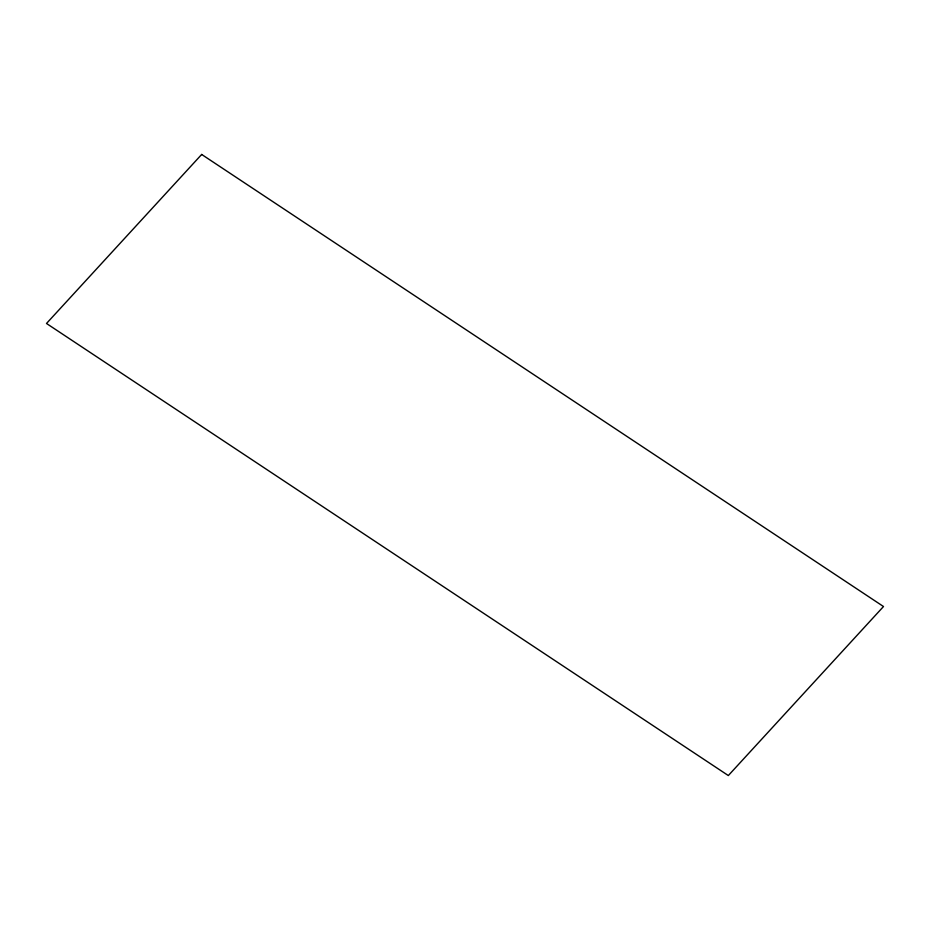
<?xml version="1.0" encoding="UTF-8"?>
<svg xmlns="http://www.w3.org/2000/svg" width="930" height="930" viewBox="0 0 930 930"><rect width="100%" height="100%" fill="white"/><g stroke="black" fill="none" stroke-linecap="round" stroke-linejoin="round"><path stroke-width="1.4" d="M201.671 154.45L46.5 323.477L728.33 775.55L883.5 606.523L201.671 154.45"/></g></svg>
